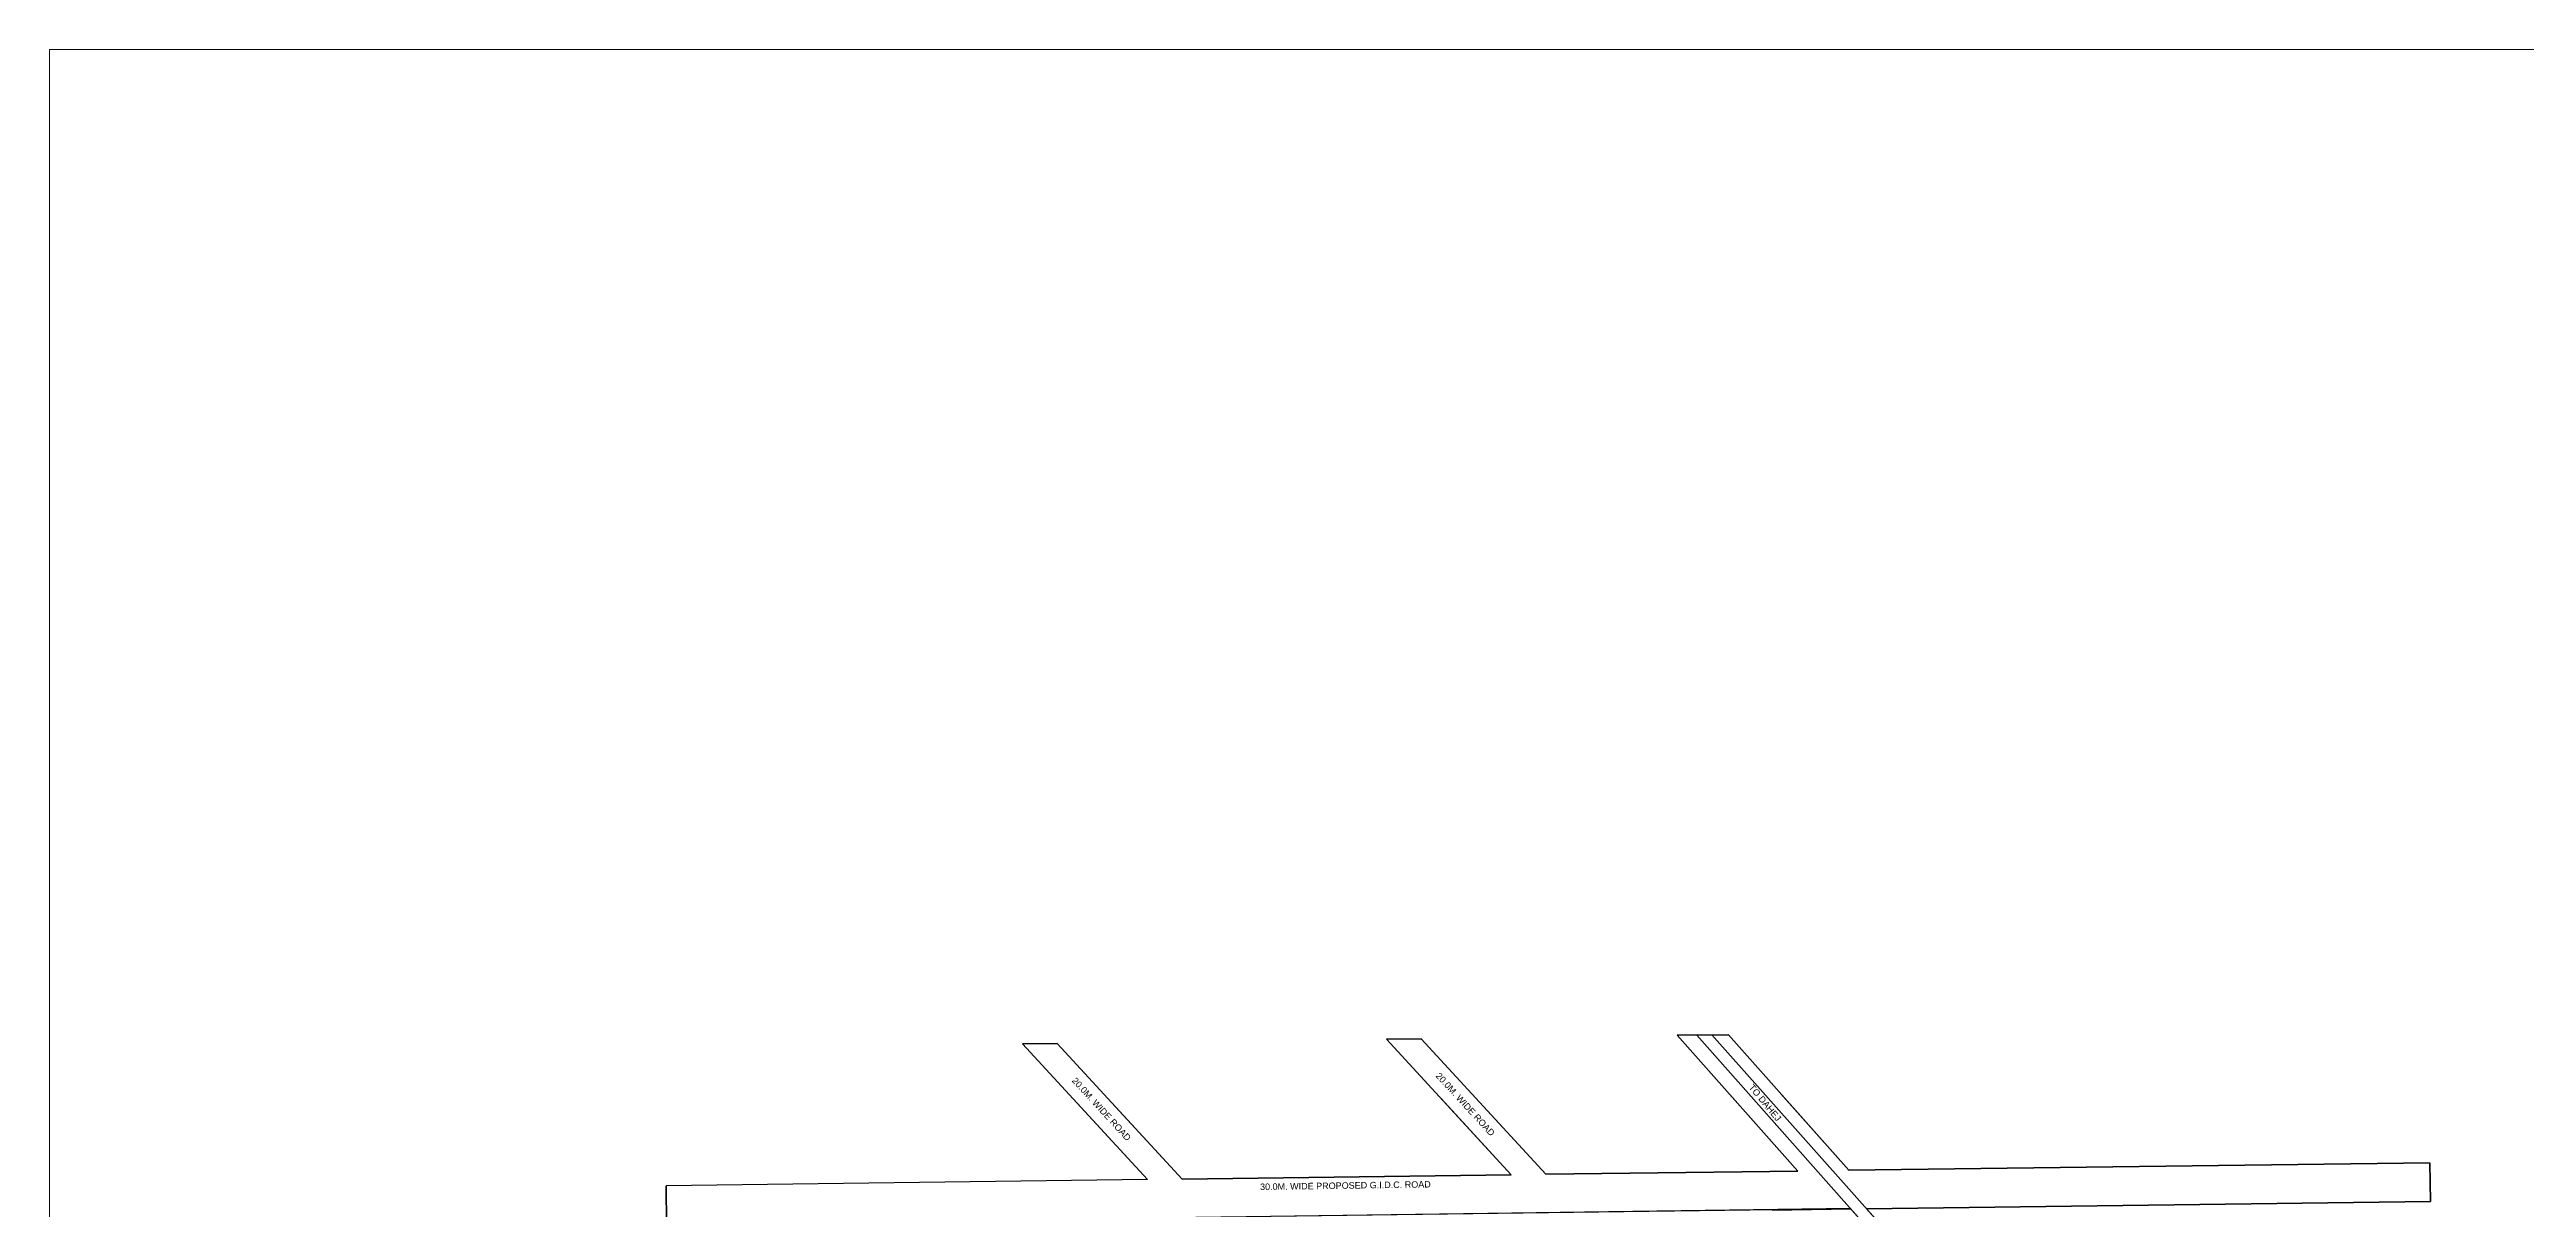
# Model space of a CAD drawing. Header units: millimetres. Extents: x 187381 to 885080, y 3378 to 168095.
# Drawn here: x 472082 to 474861, y 72197 to 73498 of the extents above; entities that cross this region are included whole.
import ezdxf

# ---------------------------------------------------------------- set-up
doc = ezdxf.new("R2010")
doc.units = ezdxf.units.MM
doc.header["$LTSCALE"] = 15
doc.layers.add('A-HATCH', color=8, linetype='Continuous')
doc.layers.add('KEY PLAN_dwg', color=252, linetype='Continuous', lineweight=18)
doc.layers.add('S-PLAN-CON2', color=1, linetype='Continuous', lineweight=20)
doc.styles.add('Arial_10', font='arial.ttf', dxfattribs={"height": 7.237628})

# ---------------------------------------------------------------- blocks, each defined once
blk = doc.blocks.new('KEY PLAN_dwg-517542-KEY PLAN')
at = {"layer": 'A-HATCH'}
for p, q in [((2916.7, 2881), (2837.7, 2966.8)), ((3325, 2886.3), (3245.9, 2972.1)), ((3284.8, 2972.7), (3363.8, 2886.8))]:
    blk.add_line(p, q, dxfattribs=at)
at = {"layer": 'A-HATCH', "flags": 128}
for points in [[(4357.5, 2136.2), (3723.8, 2848.1), (4356.6, 2856.4), (4356, 2899.8), (3704, 2891.3), (3568.7, 3043.4), (3511.2, 3042.7), (3646.6, 2890.5), (3363.8, 2886.8), (3223.8, 3038.9), (3185, 3038.4), (3325, 2886.3), (2955.6, 2881.5), (2815.6, 3033.5), (2776.7, 3033), (2916.7, 2881), (2376.6, 2873.9), (2377.1, 2830.5), (3705.2, 2848.9), (3889.8, 2640.9)], [(2916.7, 2881), (2776.7, 3033), (2815.6, 3033.5), (2955.6, 2881.5)], [(3325, 2886.3), (3185, 3038.4), (3223.8, 3038.9), (3363.8, 2886.8)], [(3570.2, 2976.4), (3646.6, 2890.5), (3363.8, 2886.8), (3646.6, 2890.5), (3511.2, 3042.7), (3568.7, 3043.4), (3704, 2891.3), (4356, 2899.8), (4356.6, 2856.4), (3723.8, 2848.1)], [(3533.4, 3043), (3814.4, 2725.4), (4345.4, 2125.3), (4406.4, 2032.9)], [(3550.2, 3043.2), (4357.6, 2136), (4420.8, 2039.5)], [(4356, 2899.8), (3704, 2891.3), (3627.6, 2977.2)], [(2876.5, 2967.3), (2955.6, 2881.5), (3325, 2886.3), (2955.6, 2881.5)], [(3617.7, 2846.7), (3706, 2847.9), (2377.1, 2830.5), (2376.6, 2873.9)]]:
    blk.add_lwpolyline(points, dxfattribs=at)
at = {"layer": 'A-HATCH', "color": 8, "attachment_point": 1, "line_spacing_factor": 0.941778, "style": 'Arial_10'}
for s, insert, char_height, width, rotation in [('20.0M. WIDE ROAD', (2836.7, 2996.3), 7.238, 109.966, 312.5121), ('20.0M. WIDE ROAD', (3245, 3001.7), 7.238, 109.966, 312.5121), ('TO DAHEJ', (3596.6, 2988.7), 7.24, 59.635, 309.6452), ('30.0M. WIDE PROPOSED G.I.D.C. ROAD', (3043.1, 2876.4), 7.238, 228.705, 0.8642)]:
    blk.add_mtext(s, dxfattribs=dict(at, insert=insert, char_height=char_height, width=width, rotation=rotation))

msp = doc.modelspace()

# ---------------------------------------------------------------- linework, layer by layer
at = {"layer": 'S-PLAN-CON2'}
msp.add_lwpolyline([(472081.6, 73498.2), (476430.6, 73498.2), (476430.6, 70104.5), (472081.6, 70104.5)], close=True, dxfattribs=at)

# ---------------------------------------------------------------- block references
at = {"layer": 'KEY PLAN_dwg', "color": 55}
msp.add_blockref('KEY PLAN_dwg-517542-KEY PLAN', (470396.9, 69349.8), dxfattribs=at)

doc.saveas('drawing.dxf')
